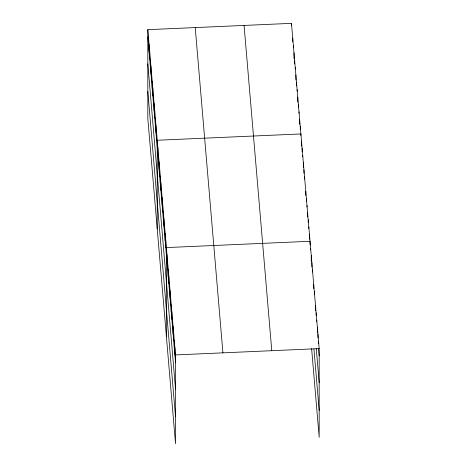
<?xml version="1.0" encoding="UTF-8"?>
<svg xmlns="http://www.w3.org/2000/svg" width="467" height="467" viewBox="0 0 467 467"><rect width="100%" height="100%" fill="white"/><g stroke="black" fill="none" stroke-linecap="round" stroke-linejoin="round"><path stroke-width="0.7" d="M147.817 29.66L175.522 354.926L175.522 443.65L147.817 118.385L147.817 29.66L291.478 23.35L319.183 348.615L319.183 437.34L311.623 348.61M175.522 354.926L319.183 348.615M318.576 348.756L319.183 355.907M316.258 348.435L319.183 382.782M313.941 348.925L319.183 410.47M244.072 25.434L271.776 350.699M195.224 27.576L222.928 352.842M147.817 36.951L175.522 362.217M147.817 63.827L175.522 389.093M147.817 91.514L175.522 416.78M318.576 341.459L318.576 343.648M317.963 334.302L317.963 337.95M317.356 327.151L317.356 332.983M316.743 319.994L316.743 321.454M316.136 312.837L316.136 315.756M315.529 305.681L315.529 310.788M314.309 291.367L314.309 294.286M313.696 284.216L313.696 288.588M312.476 269.903L312.476 272.092M311.868 262.746L311.868 267.124M311.261 255.589L311.261 261.427M310.648 248.432L310.648 249.892M310.041 244.924L310.041 241.276L166.38 247.586L166.38 336.31M309.428 234.125L309.428 239.227M308.821 226.968L308.821 228.427M308.214 219.811L308.214 222.73M307.601 212.654L307.601 217.032M306.994 205.498L306.994 206.957M306.381 198.341L306.381 201.259M305.774 191.19L305.774 195.562M304.554 176.876L304.554 179.065M303.947 169.719L303.947 173.368M303.334 162.563L303.334 167.671M302.727 155.406L302.727 156.865M302.12 148.255L302.12 151.898M301.507 141.098L301.507 146.2M300.9 135.401L300.9 133.941L157.239 140.252L157.239 228.976M300.269 126.569L300.269 129.487M299.645 119.196L299.645 124.298M299.014 111.823L299.014 113.283M298.39 104.45L298.39 107.369M297.759 97.078L297.759 102.18M297.129 89.705L297.129 91.164M296.504 82.332L296.504 85.981M295.874 74.959L295.874 80.061M295.249 67.587L295.249 69.046M294.619 60.214L294.619 63.862M293.994 52.841L293.994 58.673M293.364 45.468L293.364 47.657M292.733 38.096L292.733 41.744M291.478 23.35L291.478 25.539M174.909 347.769L174.909 355.066M174.302 340.612L174.302 347.909M173.689 333.456L173.689 340.752M173.082 326.305L173.082 333.596M172.475 319.148L172.475 326.439M171.862 311.991L171.862 319.282M171.255 304.834L171.255 312.125M170.642 297.677L170.642 304.974M170.035 290.521L170.035 297.818M169.428 283.37L169.428 290.661M168.815 276.213L168.815 283.504M168.208 269.056L168.208 276.347M167.595 261.899L167.595 269.19M166.988 254.743L166.988 262.04M165.767 240.435L165.767 247.726M165.16 233.278L165.16 240.569M164.547 226.121L164.547 233.412M163.94 218.965L163.94 226.256M163.333 211.808L163.333 219.105M162.72 204.651L162.72 211.948M162.113 197.5L162.113 204.791M161.5 190.343L161.5 197.634M160.893 183.187L160.893 190.478M160.286 176.03L160.286 183.321M159.673 168.873L159.673 176.164M159.066 161.716L159.066 169.013M158.453 154.559L158.453 161.856M157.846 147.409L157.846 154.7M156.608 132.879L156.608 140.17M155.978 125.506L155.978 132.797M155.353 118.133L155.353 125.425M154.723 110.761L154.723 118.052M154.098 103.388L154.098 110.679M153.468 96.015L153.468 103.306M152.843 88.642L152.843 95.933M152.213 81.27L152.213 88.561M151.582 73.897L151.582 81.188M150.958 66.524L150.958 73.815M150.327 59.151L150.327 66.442M149.703 51.779L149.703 59.07M149.072 44.406L149.072 51.697M148.448 37.033L148.448 44.324"/></g></svg>
